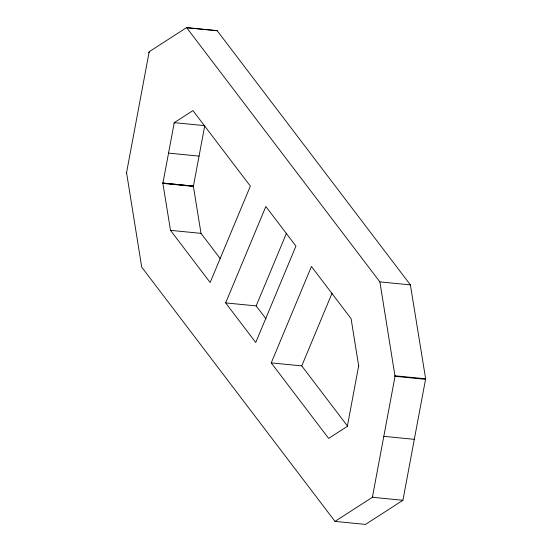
<?xml version="1.0" encoding="UTF-8"?>
<svg xmlns="http://www.w3.org/2000/svg" width="552" height="552" viewBox="0 0 552 552"><rect width="100%" height="100%" fill="white"/><g stroke="black" fill="none" stroke-linecap="round" stroke-linejoin="round"><path stroke-width="0.83" d="M126.47 172.617L126.456 173.197L149.192 51.715L186.59 27.6L217.108 30.601L410.398 284.88L425.647 378.803L402.912 500.284L365.514 524.4L335.002 521.398L141.712 267.12L126.56 172.679M395.122 376.381L395.135 375.802L425.647 378.803M193.393 186.39L162.874 183.388L174.246 122.647L192.945 110.586L250.353 186.114L210.153 282.514L170.506 230.35L162.819 183.05L193.441 186.127L204.757 125.642L174.246 122.647L174.039 123.179M358.669 365.872L351.086 318.649L311.438 266.485L271.239 362.885L328.647 438.412L347.346 426.358L358.717 365.61M395.135 375.802L372.4 497.283L335.002 521.398M148.785 52.785L149.192 51.715M347.346 426.358L347.553 425.82M372.807 496.213L372.4 497.283L402.912 500.284M225.651 302.903L265.85 206.503L295.941 246.095L255.742 342.495L225.651 302.903L256.169 305.905L266.029 318.877M256.169 305.905L286.481 233.213M347.629 426.241L301.758 365.886L332.069 293.188M186.721 27.772L217.24 30.774M168.539 153.118L199.058 156.112M162.819 183.05L193.441 186.127M170.506 230.35L201.018 233.351L220.324 258.743M186.59 27.6L379.879 281.879L410.398 284.88M271.239 362.885L301.758 365.886M425.551 379.321L395.032 376.319L379.879 281.879M383.806 436.342L414.317 439.344M193.338 186.052L201.018 233.351"/></g></svg>
